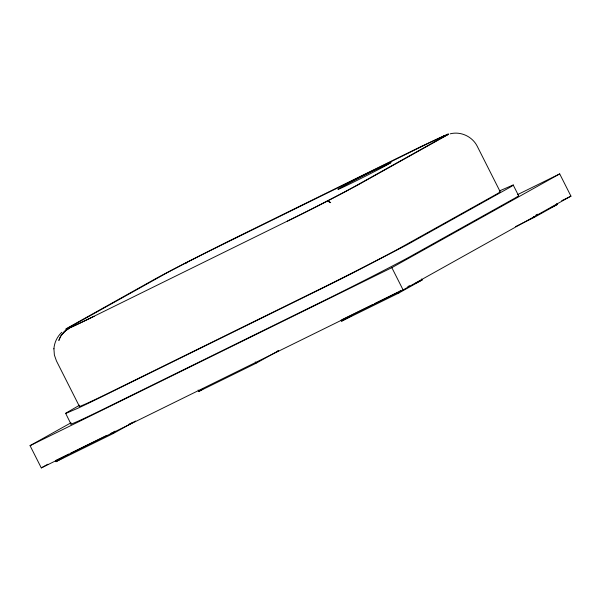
<?xml version="1.0" encoding="UTF-8"?>
<svg xmlns="http://www.w3.org/2000/svg" width="601" height="601" viewBox="0 0 601 601"><rect width="100%" height="100%" fill="white"/><g stroke="black" fill="none" stroke-linecap="round" stroke-linejoin="round"><path stroke-width="0.9" d="M53.917 348.85C54.338 342.54 57.2 336.628 61.79 332.278M61.572 335.08L64.653 331.376L69.4 328.018A50.784 1.067 -26.8 0 0 83.231 321.558L94.087 316.276L93.711 316.464M185.439 263.674L186.385 262.682L185.762 263.005M79.587 405.194L65.614 413.263L70.986 424.103M517.641 194.596L559.704 173.899L570.95 196.159L403.083 289.915L41.296 467.909L30.05 445.657L70.993 422.788M30.05 445.657L391.844 267.655L559.704 173.899M41.296 467.909L47.847 464.25M68.927 454.003L55.487 460.614L56.021 461.681L63.255 457.639M113.416 432.066L115.024 431.165M56.021 461.681L113.146 433.569L135.653 421M198.12 390.004L198.833 391.416L202.853 389.17M198.833 391.416L255.958 363.312L278.466 350.736L276.753 351.532M341.113 320.093L341.646 321.152L351.292 315.765M399.041 291.538L400.649 290.644M407.884 286.602L409.491 285.7M535.874 215.113L537.482 214.219M341.646 321.152L398.771 293.048L422.082 280.028L421.549 278.969M515.515 226.615L533.996 217.524L557.307 204.498L556.774 203.439M287.316 221.213L295.053 217.359A67.845 1.42 -26.8 0 0 319.409 205.069L357.535 185.161L444.988 136.314A67.845 1.42 -26.8 0 0 447.407 134.248L420.903 146.606L227.554 241.73L187.452 261.968A67.845 1.42 -26.8 0 0 155.959 278.518L66.846 328.364A67.845 1.42 -26.8 0 0 66.884 328.98L69.077 328.086M87.896 319.289L302.228 213.813A50.784 1.067 -26.8 0 0 346.319 191.156L444.304 136.404A50.784 1.067 -26.8 0 0 429.204 142.865L210.523 250.459A50.784 1.067 -26.8 0 0 166.432 273.117L67.725 328.229L66.929 328.95L69.573 327.943L64.653 331.376L60.814 336.012L58.83 340.474C60.814 334.006 66.102 329.078 72.308 326.651A67.845 1.42 -26.8 0 0 87.558 319.447M561.695 200.711L570.95 196.159M551.433 207.398L557.307 204.498M128.899 424.268L133.099 422.202M415.366 283.334L422.082 280.028M70.61 453.177L106.73 435.409M110.93 433.336L112.612 432.51L113.146 433.569M341.946 319.679L373.033 304.391M374.716 303.565L398.238 291.988L398.771 293.048M499.258 191.013L513.186 184.98L518.543 195.573A79.355 1.66 -26.8 0 1 514.501 198.36L408.041 257.746A79.355 1.66 -26.8 0 1 376.857 274.048L367.632 278.774A79.355 1.66 -26.8 0 1 329.957 297.713L104.213 408.778A79.355 1.66 -26.8 0 1 78.626 420.963L72.285 423.697A79.355 1.66 -26.8 0 1 70.971 423.863M442.689 136.57L448.556 134.489M442.854 136.502L446.032 135.383M65.629 413.503L78.198 408.094A79.355 1.66 -26.8 0 0 98.857 398.178L324.608 287.12A79.355 1.66 -26.8 0 0 352.802 272.989L406.862 244.885L509.145 187.76A79.355 1.66 -26.8 0 0 513.186 184.98M450.202 133.828C460.659 131.093 472.236 136.48 477.141 146.073L500.16 191.651A74.592 1.563 -26.8 0 1 496.358 194.266L396.284 250.084A74.592 1.563 -26.8 0 1 366.978 265.409L358.301 269.849A74.592 1.563 -26.8 0 1 322.887 287.661L110.689 392.055A74.592 1.563 -26.8 0 1 86.642 403.511L80.677 406.081A74.592 1.563 -26.8 0 1 79.437 406.238M326.358 201.59L328.499 201.553L330.693 202.672L328.777 201.41L326.989 201.267M533.463 216.465L533.996 217.524M391.844 267.655L403.083 289.915M255.245 361.9L255.958 363.312M79.452 406.464L56.434 360.893L54.383 355.041L53.902 348.633M390.92 162.661L386.954 165.005A29.689 0.624 -26.8 0 1 341.075 188.128L338.626 189.195A29.689 0.624 -26.8 0 1 372.079 171.48L390.92 162.661"/></g></svg>
